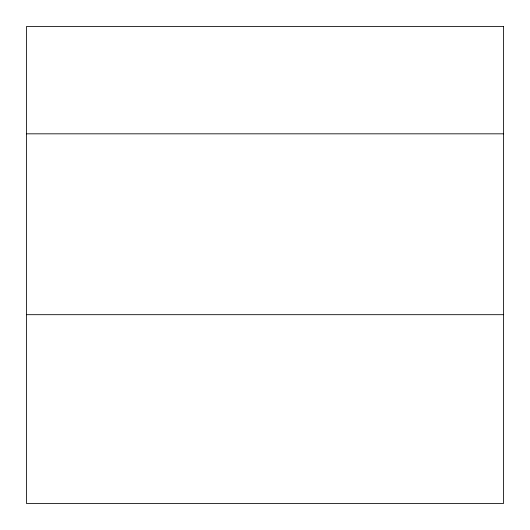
<?xml version="1.0" encoding="UTF-8"?>
<svg xmlns="http://www.w3.org/2000/svg" width="530" height="530" viewBox="0 0 530 530"><rect width="100%" height="100%" fill="white"/><g stroke="black" fill="none" stroke-linecap="round" stroke-linejoin="round"><path stroke-width="0.79" d="M26.5 133.825L503.5 133.825M26.5 314.688L503.5 314.688M503.5 26.5L26.5 26.5L26.5 503.5L503.5 503.5L503.5 26.5"/></g></svg>
